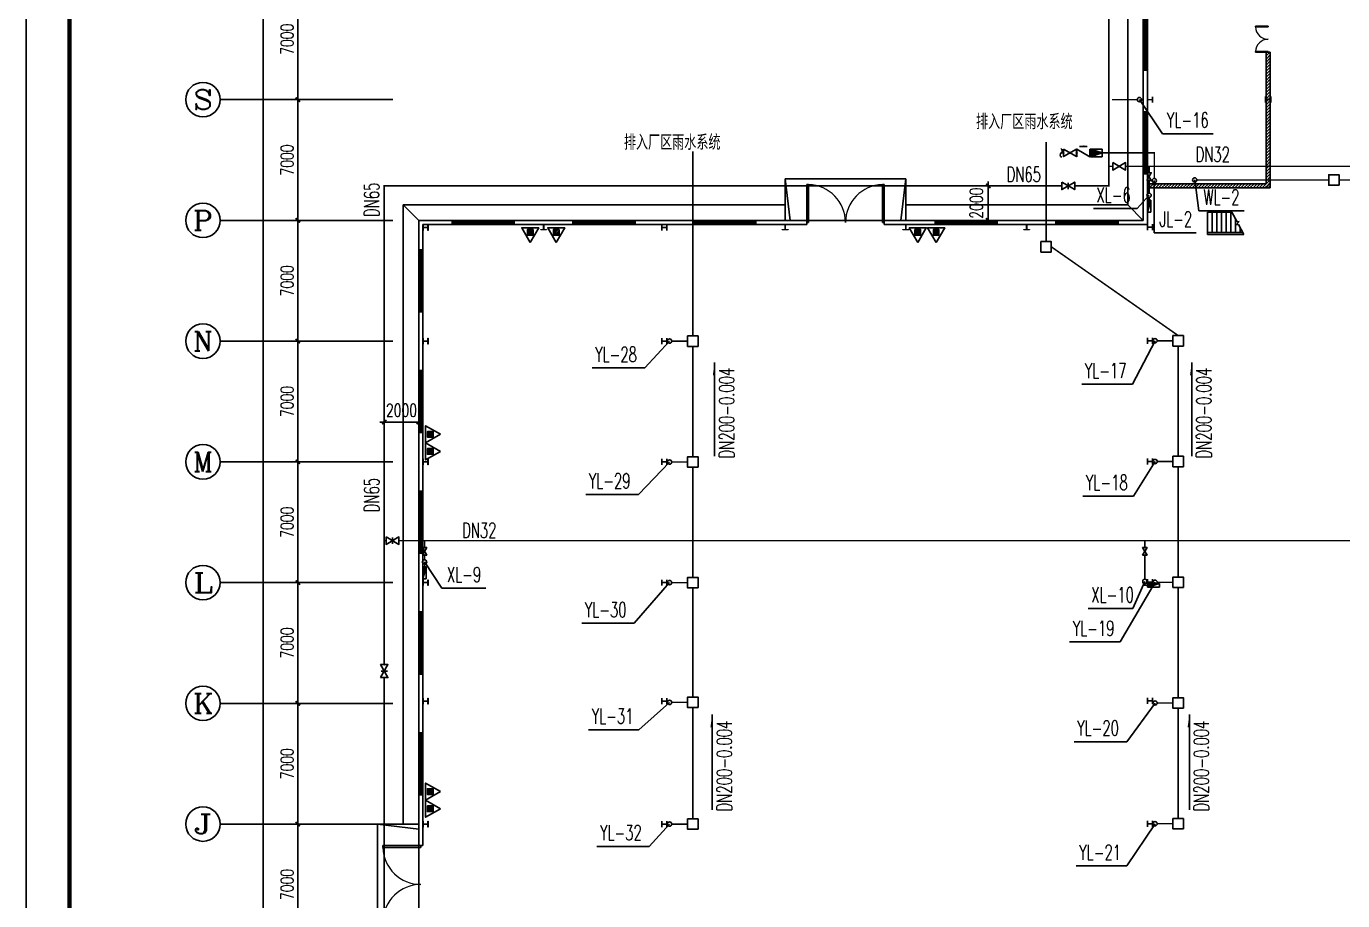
# Model space of a CAD drawing. Extents: x -4407041 to 173436, y -470270 to -29437.
# Drawn here: x -301516 to -225208, y -211884 to -161194 of the extents above; entities that cross this region are included whole.
import ezdxf
from ezdxf.enums import TextEntityAlignment as Align

# ---------------------------------------------------------------- set-up
doc = ezdxf.new("R2010")
doc.units = 0
doc.header["$LTSCALE"] = 1000
doc.header["$MEASUREMENT"] = 0
for name, pattern in [('CENTER2', [1.125, 0.75, -0.125, 0.125, -0.125]), ('DASH', [0.35, 0.25, -0.1]), ('PHANTOM2', [1.25, 0.625, -0.125, 0.125, -0.125, 0.125, -0.125])]:
    doc.linetypes.add(name, pattern=pattern)
for name, color, linetype in [('AXIS', 3, 'Continuous'), ('AXIS_TEXT', 7, 'Continuous'), ('DIM_污水', 3, 'Continuous'), ('DIM_消防', 3, 'Continuous'), ('DIM_给水', 3, 'Continuous'), ('DIM_雨水', 3, 'Continuous'), ('EQUIP_消火栓', 7, 'Continuous'), ('EQUIP_消防', 7, 'Continuous'), ('EQUIP_给水', 7, 'Continuous'), ('PIPE-污水', 2, 'DASH'), ('PIPE-消防', 1, 'PHANTOM2'), ('PIPE-给水', 3, 'Continuous'), ('PIPE-雨水', 4, 'CENTER2'), ('PUB_HATCH', 8, 'Continuous'), ('PUB_TITLE', 4, 'Continuous'), ('STAIR', 2, 'Continuous'), ('TEXT_污水', 7, 'Continuous'), ('TWT_DIM', 3, 'Continuous'), ('TWT_SYMB', 3, 'Continuous'), ('TWT_TEXT', 7, 'Continuous'), ('VALVE_消防', 7, 'Continuous'), ('VALVE_给水', 7, 'Continuous'), ('VPIPE-污水', 2, 'Continuous'), ('VPIPE-消防', 1, 'Continuous'), ('VPIPE-给水', 3, 'Continuous'), ('VPIPE-雨水', 4, 'Continuous'), ('WALL', 9, 'Continuous'), ('WINDOW', 4, 'Continuous')]:
    doc.layers.add(name, color=color, linetype=linetype)
doc.layers.add('STXT_XG_THIN', color=2, linetype='Continuous', lineweight=0)
doc.styles.add('_TCH_AXIS', font='COMPLEX', dxfattribs={"bigfont": 'GBCBIG'})
doc.styles.add('_TCH_DIM_T3', font='SIMPLEX', dxfattribs={"width": 0.705882, "bigfont": 'GBCBIG'})
doc.styles.add('_TWT_PIPEDN', font='SIMPLEX', dxfattribs={"width": 0.8, "height": 3.5, "bigfont": 'HZTXT'})
doc.styles.add('_TWT_SERIAL', font='COMPLEX', dxfattribs={"width": 0.8, "height": 3.5, "bigfont": 'HZTXT'})
doc.styles.add('COMPLEX', font='COMPLEX')
doc.styles.add('hztxt', font='SIMPLEX', dxfattribs={"width": 0.8, "height": 3.5, "bigfont": 'HZTXT'})
doc.dimstyles.new('_TCH_ARCH&&250', dxfattribs={"dimtxt": 743.75, "dimasz": 250, "dimexe": 625, "dimexo": 750, "dimgap": 250, "dimtad": 1, "dimdec": 0, "dimzin": 0, "dimdsep": 46, "dimtxsty": '_TCH_DIM_T3', "dimblk": 'ARCHTICK', "dimcen": 0.09, "dimclrt": 7, "dimazin": 2, "dimtfac": 1, "dimtdec": 0, "dimtix": 1, "dimtmove": 2, "dimatfit": 3, "dimfxl": 0, "dimtolj": 1, "dimtzin": 0, "dimarcsym": 0})
doc.dimstyles.new('_TWT_ARCH&&250', dxfattribs={"dimtxt": 743.75, "dimasz": 250, "dimexe": 625, "dimexo": 750, "dimgap": 315.625, "dimtad": 1, "dimdec": 0, "dimzin": 0, "dimdsep": 46, "dimtxsty": '_TCH_DIM_T3', "dimblk": 'ARCHTICK', "dimcen": 0.09, "dimclrt": 7, "dimazin": 2, "dimtfac": 1, "dimtdec": 0, "dimtix": 1, "dimtmove": 2, "dimatfit": 3, "dimfxl": 0, "dimtolj": 1, "dimtzin": 0, "dimarcsym": 0})
pattern_1 = [(45, (0, 89.76), (-88.388383, 88.388383), [])]

# ---------------------------------------------------------------- blocks, each defined once
blk = doc.blocks.new('_ArchTick')
at = {"color": 0, "linetype": 'ByBlock', "const_width": 0.4}
blk.add_lwpolyline([(-0.5, -0.5), (0.5, 0.5)], dxfattribs=at)
blk = doc.blocks.new('*D182')
at = {"layer": 'Defpoints', "color": 0}
for p in [(-247028, -170444), (-245754, -170444), (-247028, -172444)]:
    blk.add_point(p, dxfattribs=at)
at = {"layer": 'TWT_DIM', "color": 0, "lineweight": -2}
for p, q in [((-246278, -170444), (-245129, -170444)), ((-245754, -170444), (-245754, -170194)), ((-245754, -172444), (-245754, -170444)), ((-246278, -172444), (-245129, -172444)), ((-245754, -172444), (-245754, -172694))]:
    blk.add_line(p, q, dxfattribs=at)
at = {"layer": 'TWT_DIM', "color": 0, "lineweight": -2, "xscale": 250, "yscale": 250, "zscale": 250}
for p, rotation in [((-245754, -170444), 270), ((-245754, -172444), 90)]:
    blk.add_blockref('_ArchTick', p, dxfattribs=dict(at, rotation=rotation))
at = {"layer": 'TWT_DIM', "color": 7, "insert": (-246442, -171444), "char_height": 743.8, "attachment_point": 5, "rotation": 90, "style": '_TCH_DIM_T3'}
blk.add_mtext('\\A1;2000', dxfattribs=at)
blk = doc.blocks.new('*D184')
at = {"layer": 'Defpoints', "color": 0}
for p in [(-280768, -182944), (-278768, -182944), (-278768, -184138)]:
    blk.add_point(p, dxfattribs=at)
at = {"layer": 'TWT_DIM', "color": 0, "lineweight": -2}
for p, q in [((-280768, -183694), (-280768, -184763)), ((-278768, -183694), (-278768, -184763)), ((-280768, -184138), (-281018, -184138)), ((-280768, -184138), (-278768, -184138)), ((-278768, -184138), (-278518, -184138))]:
    blk.add_line(p, q, dxfattribs=at)
at = {"layer": 'TWT_DIM', "color": 0, "lineweight": -2, "xscale": 250, "yscale": 250, "zscale": 250}
blk.add_blockref('_ArchTick', (-280768, -184138), dxfattribs=at)
at = {"layer": 'TWT_DIM', "color": 0, "lineweight": -2, "xscale": 250, "yscale": 250, "zscale": 250, "rotation": 180}
blk.add_blockref('_ArchTick', (-278768, -184138), dxfattribs=at)
at = {"layer": 'TWT_DIM', "color": 7, "insert": (-279768, -183450), "char_height": 743.8, "attachment_point": 5, "style": '_TCH_DIM_T3'}
blk.add_mtext('\\A1;2000', dxfattribs=at)
blk = doc.blocks.new('*D258')
at = {"layer": 'AXIS', "color": 0, "lineweight": -2}
for p, q in [((-280278, -207444), (-286403, -207444)), ((-285778, -214444), (-285778, -207444)), ((-280278, -214444), (-286403, -214444))]:
    blk.add_line(p, q, dxfattribs=at)
at = {"layer": 'Defpoints', "color": 0}
for p in [(-285778, -207444), (-279528, -207444), (-279528, -214444)]:
    blk.add_point(p, dxfattribs=at)
at = {"layer": 'AXIS', "color": 0, "lineweight": -2, "xscale": 250, "yscale": 250, "zscale": 250}
for p, rotation in [((-285778, -207444), 90), ((-285778, -214444), 270)]:
    blk.add_blockref('_ArchTick', p, dxfattribs=dict(at, rotation=rotation))
at = {"layer": 'AXIS', "color": 7, "insert": (-286400, -210944), "char_height": 743.8, "attachment_point": 5, "rotation": 90, "style": '_TCH_DIM_T3'}
blk.add_mtext('\\A1;7000', dxfattribs=at)
blk = doc.blocks.new('*D259')
at = {"layer": 'AXIS', "color": 0, "lineweight": -2}
for p, q in [((-280278, -200444), (-286403, -200444)), ((-285778, -207444), (-285778, -200444)), ((-280278, -207444), (-286403, -207444))]:
    blk.add_line(p, q, dxfattribs=at)
at = {"layer": 'Defpoints', "color": 0}
for p in [(-285778, -200444), (-279528, -200444), (-279528, -207444)]:
    blk.add_point(p, dxfattribs=at)
at = {"layer": 'AXIS', "color": 0, "lineweight": -2, "xscale": 250, "yscale": 250, "zscale": 250}
for p, rotation in [((-285778, -200444), 90), ((-285778, -207444), 270)]:
    blk.add_blockref('_ArchTick', p, dxfattribs=dict(at, rotation=rotation))
at = {"layer": 'AXIS', "color": 7, "insert": (-286400, -203944), "char_height": 743.8, "attachment_point": 5, "rotation": 90, "style": '_TCH_DIM_T3'}
blk.add_mtext('\\A1;7000', dxfattribs=at)
blk = doc.blocks.new('*D260')
at = {"layer": 'AXIS', "color": 0, "lineweight": -2}
for p, q in [((-280278, -193444), (-286403, -193444)), ((-285778, -200444), (-285778, -193444)), ((-280278, -200444), (-286403, -200444))]:
    blk.add_line(p, q, dxfattribs=at)
at = {"layer": 'Defpoints', "color": 0}
for p in [(-285778, -193444), (-279528, -193444), (-279528, -200444)]:
    blk.add_point(p, dxfattribs=at)
at = {"layer": 'AXIS', "color": 0, "lineweight": -2, "xscale": 250, "yscale": 250, "zscale": 250}
for p, rotation in [((-285778, -193444), 90), ((-285778, -200444), 270)]:
    blk.add_blockref('_ArchTick', p, dxfattribs=dict(at, rotation=rotation))
at = {"layer": 'AXIS', "color": 7, "insert": (-286400, -196944), "char_height": 743.8, "attachment_point": 5, "rotation": 90, "style": '_TCH_DIM_T3'}
blk.add_mtext('\\A1;7000', dxfattribs=at)
blk = doc.blocks.new('*D261')
at = {"layer": 'AXIS', "color": 0, "lineweight": -2}
for p, q in [((-280278, -186444), (-286403, -186444)), ((-285778, -193444), (-285778, -186444)), ((-280278, -193444), (-286403, -193444))]:
    blk.add_line(p, q, dxfattribs=at)
at = {"layer": 'Defpoints', "color": 0}
for p in [(-285778, -186444), (-279528, -186444), (-279528, -193444)]:
    blk.add_point(p, dxfattribs=at)
at = {"layer": 'AXIS', "color": 0, "lineweight": -2, "xscale": 250, "yscale": 250, "zscale": 250}
for p, rotation in [((-285778, -186444), 90), ((-285778, -193444), 270)]:
    blk.add_blockref('_ArchTick', p, dxfattribs=dict(at, rotation=rotation))
at = {"layer": 'AXIS', "color": 7, "insert": (-286400, -189944), "char_height": 743.8, "attachment_point": 5, "rotation": 90, "style": '_TCH_DIM_T3'}
blk.add_mtext('\\A1;7000', dxfattribs=at)
blk = doc.blocks.new('*D262')
at = {"layer": 'AXIS', "color": 0, "lineweight": -2}
for p, q in [((-280278, -179444), (-286403, -179444)), ((-285778, -186444), (-285778, -179444)), ((-280278, -186444), (-286403, -186444))]:
    blk.add_line(p, q, dxfattribs=at)
at = {"layer": 'Defpoints', "color": 0}
for p in [(-285778, -179444), (-279528, -179444), (-279528, -186444)]:
    blk.add_point(p, dxfattribs=at)
at = {"layer": 'AXIS', "color": 0, "lineweight": -2, "xscale": 250, "yscale": 250, "zscale": 250}
for p, rotation in [((-285778, -179444), 90), ((-285778, -186444), 270)]:
    blk.add_blockref('_ArchTick', p, dxfattribs=dict(at, rotation=rotation))
at = {"layer": 'AXIS', "color": 7, "insert": (-286400, -182944), "char_height": 743.8, "attachment_point": 5, "rotation": 90, "style": '_TCH_DIM_T3'}
blk.add_mtext('\\A1;7000', dxfattribs=at)
blk = doc.blocks.new('*D263')
at = {"layer": 'AXIS', "color": 0, "lineweight": -2}
for p, q in [((-280278, -172444), (-286403, -172444)), ((-285778, -179444), (-285778, -172444)), ((-280278, -179444), (-286403, -179444))]:
    blk.add_line(p, q, dxfattribs=at)
at = {"layer": 'Defpoints', "color": 0}
for p in [(-285778, -172444), (-279528, -172444), (-279528, -179444)]:
    blk.add_point(p, dxfattribs=at)
at = {"layer": 'AXIS', "color": 0, "lineweight": -2, "xscale": 250, "yscale": 250, "zscale": 250}
for p, rotation in [((-285778, -172444), 90), ((-285778, -179444), 270)]:
    blk.add_blockref('_ArchTick', p, dxfattribs=dict(at, rotation=rotation))
at = {"layer": 'AXIS', "color": 7, "insert": (-286400, -175944), "char_height": 743.8, "attachment_point": 5, "rotation": 90, "style": '_TCH_DIM_T3'}
blk.add_mtext('\\A1;7000', dxfattribs=at)
blk = doc.blocks.new('*D264')
at = {"layer": 'AXIS', "color": 0, "lineweight": -2}
for p, q in [((-280278, -165444), (-286403, -165444)), ((-285778, -172444), (-285778, -165444)), ((-280278, -172444), (-286403, -172444))]:
    blk.add_line(p, q, dxfattribs=at)
at = {"layer": 'Defpoints', "color": 0}
for p in [(-285778, -165444), (-279528, -165444), (-279528, -172444)]:
    blk.add_point(p, dxfattribs=at)
at = {"layer": 'AXIS', "color": 0, "lineweight": -2, "xscale": 250, "yscale": 250, "zscale": 250}
for p, rotation in [((-285778, -165444), 90), ((-285778, -172444), 270)]:
    blk.add_blockref('_ArchTick', p, dxfattribs=dict(at, rotation=rotation))
at = {"layer": 'AXIS', "color": 7, "insert": (-286400, -168944), "char_height": 743.8, "attachment_point": 5, "rotation": 90, "style": '_TCH_DIM_T3'}
blk.add_mtext('\\A1;7000', dxfattribs=at)
blk = doc.blocks.new('*D265')
at = {"layer": 'AXIS', "color": 0, "lineweight": -2}
for p, q in [((-280278, -158444), (-286403, -158444)), ((-285778, -165444), (-285778, -158444)), ((-280278, -165444), (-286403, -165444))]:
    blk.add_line(p, q, dxfattribs=at)
at = {"layer": 'Defpoints', "color": 0}
for p in [(-285778, -158444), (-279528, -158444), (-279528, -165444)]:
    blk.add_point(p, dxfattribs=at)
at = {"layer": 'AXIS', "color": 0, "lineweight": -2, "xscale": 250, "yscale": 250, "zscale": 250}
for p, rotation in [((-285778, -158444), 90), ((-285778, -165444), 270)]:
    blk.add_blockref('_ArchTick', p, dxfattribs=dict(at, rotation=rotation))
at = {"layer": 'AXIS', "color": 7, "insert": (-286400, -161944), "char_height": 743.8, "attachment_point": 5, "rotation": 90, "style": '_TCH_DIM_T3'}
blk.add_mtext('\\A1;7000', dxfattribs=at)
blk = doc.blocks.new('*D281')
at = {"layer": 'AXIS', "color": 0, "lineweight": -2}
for p, q in [((-280278, -67204), (-288403, -67204)), ((-287778, -249684), (-287778, -67204)), ((-280278, -249684), (-288403, -249684))]:
    blk.add_line(p, q, dxfattribs=at)
at = {"layer": 'Defpoints', "color": 0}
for p in [(-287778, -67204), (-279528, -67204), (-279528, -249684)]:
    blk.add_point(p, dxfattribs=at)
at = {"layer": 'AXIS', "color": 0, "lineweight": -2, "xscale": 250, "yscale": 250, "zscale": 250}
for p, rotation in [((-287778, -67204), 90), ((-287778, -249684), 270)]:
    blk.add_blockref('_ArchTick', p, dxfattribs=dict(at, rotation=rotation))
at = {"layer": 'AXIS', "color": 7, "insert": (-288400, -158444), "char_height": 743.8, "attachment_point": 5, "rotation": 90, "style": '_TCH_DIM_T3'}
blk.add_mtext('\\A1;182480', dxfattribs=at)
blk = doc.blocks.new('$TCHSYS$WIN2D')
for p, q in [((-0.5, 0.5), (0.5, 0.5)), ((-0.5, 0.5), (-0.5, -0.5)), ((0.5, 0.5), (0.5, -0.5)), ((0.5, 0.167), (-0.5, 0.167)), ((0.5, -0.167), (-0.5, -0.167)), ((-0.5, -0.5), (0.5, -0.5))]:
    blk.add_line(p, q)
blk = doc.blocks.new('$DorLib2D$00000002')
for p, q in [((-0.5, 0), (-0.5, 0.4875)), ((-0.475, 0.4875), (-0.5, 0.4875)), ((-0.475, 0), (-0.475, 0.4875)), ((0.475, 0), (0.475, 0.4875)), ((0.475, 0.4875), (0.5, 0.4875)), ((0.5, 0), (0.5, 0.4875)), ((-0.5, 0), (-0.475, 0)), ((0.5, 0), (0.475, 0))]:
    blk.add_line(p, q)
at = {"lineweight": 13}
for centre, start, end in [((-0.4875, 0), 0, 88.53072), ((0.4875, 0), 91.46928, 180)]:
    blk.add_arc(centre, 0.4875, start, end, dxfattribs=at)
blk = doc.blocks.new('_AXISO')
blk.add_circle((0, 0), 0.5)
at = {"layer": 'AXIS_TEXT', "style": 'COMPLEX', "width": 1.041667}
blk.add_attdef('A', text='', height=0.56, dxfattribs=at).set_placement((-0.25, -0.28), (0.25, -0.28), align=Align.FIT)
blk = doc.blocks.new('$TwtSys$00000434')
for p, q in [((-0.5, 0.5), (-0.5, -0.5)), ((-0.5, -0.5), (0.5, 0.5)), ((0.5, 0.5), (-0.5, 0.5)), ((0.5, -0.5), (0.5, 0.5)), ((-0.5, -0.5), (0.5, -0.5))]:
    blk.add_line(p, q)
blk.add_solid([(0.5, -0.5), (0.5, 0.5), (-0.5, -0.5)])
blk = doc.blocks.new('$VALVE$00000295')
blk.add_lwpolyline([(-125, 72), (-125, -72), (125, 72), (125, -72), (-125, 72)])
for p in [(-125, 0), (125, 0)]:
    blk.add_point(p)
blk = doc.blocks.new('$VALVE$00000296')
for points in [[(-125, 72), (-125, -72), (125, 72), (125, -72), (-125, 72)], [(0, 60), (0, -64)]]:
    blk.add_lwpolyline(points)
for p in [(-125, 0), (125, 0)]:
    blk.add_point(p)
blk = doc.blocks.new('$ATTACHMENT$00000214')
h = blk.add_hatch()
h.set_pattern_fill('ANSI31', color=256, scale=200, style=0)
h.set_pattern_definition([(45, (-38543.802, -6842.639), (-17.67767, 17.67767), [])])
h.paths.add_polyline_path([(-65, 2), (65, 2), (65, -128), (-65, -128)])
for points in [[(0, 172), (-198, -172), (198, -172)], [(-65, 2), (65, 2), (65, -128), (-65, -128)]]:
    blk.add_lwpolyline(points, close=True)
blk = doc.blocks.new('$VALVE$00000315')
blk.add_line((-75, 125), (75, 125))
blk.add_lwpolyline([(-125, -75), (-125, 75), (125, -75), (125, 75)])
for p in [(-125, 0), (125, 0)]:
    blk.add_point(p)
blk.add_solid([(0, 125), (0, 150), (75, 125)])
blk = doc.blocks.new('$VALVE$00000752')
for p, q in [((-112.5, 75), (112.5, 75)), ((112.5, 75), (112.5, -75)), ((112.5, -75), (-112.5, -75))]:
    blk.add_line(p, q)
blk.add_lwpolyline([(-112.5, -75), (112.5, 0), (-112.5, 75)], close=True)
for p in [(-112.5, 0), (112.5, 0)]:
    blk.add_point(p)
blk.add_solid([(-112.5, 75), (112.5, 0), (-112.5, -75)])
blk = doc.blocks.new('$TwtSys$00000132')
at = {"elevation": 0}
blk.add_lwpolyline([(7, -101, -0.575183), (0, 0, 0.604745), (-11, 101, 16.924828)], format="xyb", dxfattribs=at)

msp = doc.modelspace()

# ---------------------------------------------------------------- hatches: boundary and pattern name
at = {"layer": 'PIPE-消防'}
for points in [[(-280768.2, -170444.2), (-280768.2, -170400.4), (-280811.9, -170400.4)], [(-280768.2, -170444.2), (-280811.9, -170444.2), (-280811.9, -170400.4)], [(-238768.2, -170444.2), (-238724.4, -170444.2), (-238724.4, -170487.9)], [(-238768.2, -170444.2), (-238768.2, -170487.9), (-238724.4, -170487.9)], [(-236676.5, -193604.2), (-236720.2, -193604.2), (-236720.2, -193647.9)], [(-236676.5, -193604.2), (-236676.5, -193647.9), (-236720.2, -193647.9)]]:
    msp.add_hatch(color=256, dxfattribs=at).paths.add_polyline_path(points)
at = {"layer": 'PIPE-给水'}
for points in [[(-236128, -168533.5), (-236084.2, -168533.5), (-236084.2, -168489.8)], [(-236128, -168533.5), (-236128, -168489.8), (-236084.2, -168489.8)]]:
    msp.add_hatch(color=256, dxfattribs=at).paths.add_polyline_path(points)
at = {"layer": 'PUB_HATCH'}
h = msp.add_hatch(dxfattribs=at)
h.set_pattern_fill('普通砖', color=256, scale=50, style=0)
h.set_pattern_definition(pattern_1)
h.paths.add_polyline_path([(-229408.2, -170564.2), (-229408.2, -162694.2), (-229648.2, -162694.2), (-229648.2, -170324.2)])
h = msp.add_hatch(dxfattribs=at)
h.set_pattern_fill('普通砖', color=256, scale=50, style=0)
h.set_pattern_definition(pattern_1)
h.paths.add_polyline_path([(-236399.7, -170564.2), (-229408.2, -170564.2), (-229648.2, -170324.2), (-236399.7, -170324.2)])
at = {"layer": 'TWT_SYMB'}
for points in [[(-261620.5, -180678.5), (-261620.5, -181428.5), (-261720.5, -181428.5)], [(-233956, -180678.5), (-233956, -181428.5), (-234056, -181428.5)], [(-261759.5, -201081.5), (-261759.5, -201831.5), (-261859.5, -201831.5)], [(-234095, -201081.5), (-234095, -201831.5), (-234195, -201831.5)]]:
    msp.add_hatch(color=256, dxfattribs=at).paths.add_polyline_path(points)

# ---------------------------------------------------------------- linework, layer by layer
at = {"color": 2}
for p, q in [((-278768.2, -172444.2), (-279668.2, -171544.2)), ((-237668.2, -171544.2), (-236768.2, -172444.2))]:
    msp.add_line(p, q, dxfattribs=at)
for points in [[(-250528.2, -171544.2), (-237668.2, -171544.2), (-237668.2, -137444.2)], [(-279668.2, -207444.2), (-279668.2, -171544.2), (-257528.2, -171544.2)]]:
    msp.add_lwpolyline(points, dxfattribs=at)
for points in [[(-225411.5, -170403.5), (-225411.5, -169796.5), (-226018.5, -169796.5), (-226018.5, -170403.5)], [(-242097, -174281.5), (-242097, -173674.5), (-242704, -173674.5), (-242704, -174281.5)], [(-262579.5, -179747.7), (-262579.5, -179140.7), (-263186.5, -179140.7), (-263186.5, -179747.7)], [(-234442, -179727.7), (-234442, -179120.7), (-235049, -179120.7), (-235049, -179727.7)], [(-262579.5, -186757.2), (-262579.5, -186150.2), (-263186.5, -186150.2), (-263186.5, -186757.2)], [(-234442, -186727.7), (-234442, -186120.7), (-235049, -186120.7), (-235049, -186727.7)], [(-262579.5, -193747.7), (-262579.5, -193140.7), (-263186.5, -193140.7), (-263186.5, -193747.7)], [(-234442, -193727.7), (-234442, -193120.7), (-235049, -193120.7), (-235049, -193727.7)], [(-262579.5, -200691.7), (-262579.5, -200084.7), (-263186.5, -200084.7), (-263186.5, -200691.7)], [(-234442, -200727.7), (-234442, -200120.7), (-235049, -200120.7), (-235049, -200727.7)], [(-262579.5, -207747.7), (-262579.5, -207140.7), (-263186.5, -207140.7), (-263186.5, -207747.7)], [(-234442, -207727.7), (-234442, -207120.7), (-235049, -207120.7), (-235049, -207727.7)]]:
    msp.add_lwpolyline(points, close=True)
at = {"layer": 'AXIS'}
for p, q in [((-280277.3, -165444.2), (-290277.3, -165444.3)), ((-280277.3, -172444.2), (-290277.3, -172444.3)), ((-280277.2, -179444.2), (-290277.2, -179444.3)), ((-280277.2, -186444.2), (-290277.2, -186444.3)), ((-280277.1, -193444.2), (-290277.1, -193444.3)), ((-280277, -200444.2), (-290277, -200444.3)), ((-280277, -207444.2), (-290277, -207444.3))]:
    msp.add_line(p, q, dxfattribs=at)
at = {"layer": 'DIM_污水'}
for p, q in [((-233779.5, -170100), (-233553, -171885.9)), ((-233553, -171885.9), (-230914.9, -171885.9))]:
    msp.add_line(p, q, dxfattribs=at)
at = {"layer": 'DIM_消防'}
for p, q in [((-236428.2, -170985.5), (-237118.5, -171761)), ((-237118.5, -171761), (-239659.8, -171761)), ((-278428.2, -192243.5), (-277422, -193766.5)), ((-277422, -193766.5), (-274880.7, -193766.5)), ((-236676.5, -193379.2), (-237368, -194940.5)), ((-237368, -194940.5), (-239957.6, -194940.5))]:
    msp.add_line(p, q, dxfattribs=at)
at = {"layer": 'DIM_给水'}
for p, q in [((-236128, -170136.5), (-236128, -173162)), ((-236128, -173162), (-233706, -173162))]:
    msp.add_line(p, q, dxfattribs=at)
at = {"layer": 'DIM_雨水'}
for p, q in [((-236990.5, -165444.2), (-235651.2, -167418.7)), ((-235651.2, -167418.7), (-232716, -167418.7)), ((-264223.5, -179444.2), (-265657.2, -181000.2)), ((-236086, -179424.2), (-237399, -181941)), ((-265657.2, -181000.2), (-268718.6, -181000.2)), ((-237399, -181941), (-240334.2, -181941)), ((-264223.5, -186453.7), (-266026.7, -188334.2)), ((-236086, -186424.2), (-237334.5, -188426)), ((-266026.7, -188334.2), (-269088.1, -188334.2)), ((-237334.5, -188426), (-240269.7, -188426)), ((-264223.5, -193444.2), (-266283.2, -195804.7)), ((-236086, -193424.2), (-238101.5, -196880.5)), ((-266283.2, -195804.7), (-269319.3, -195804.7)), ((-238101.5, -196880.5), (-241036.7, -196880.5)), ((-264223.5, -200388.2), (-266010.7, -201975.2)), ((-236086, -200424.2), (-237714.5, -202667.7)), ((-266010.7, -201975.2), (-268920.9, -201975.2)), ((-237714.5, -202667.7), (-240775.9, -202667.7)), ((-264223.5, -207444.2), (-265402.7, -208735.2)), ((-236086, -207424.2), (-237720.5, -209871)), ((-265402.7, -208735.2), (-268438.8, -208735.2)), ((-237720.5, -209871), (-240655.7, -209871))]:
    msp.add_line(p, q, dxfattribs=at)
at = {"layer": 'PIPE-污水', "ltscale": 2.5, "const_width": 87.5}
for points in [[(-233654.5, -170100), (-226018.5, -170100)], [(-225411.5, -170100), (-202830, -170100)]]:
    msp.add_lwpolyline(points, dxfattribs=at)
at = {"layer": 'PIPE-消防', "ltscale": 2.5, "const_width": 87.5}
for points in [[(-238768.2, -169312.5), (-238768.2, -146832)], [(-238768.2, -170444.2), (-238768.2, -169312.5)], [(-238768.2, -169312.5), (-238541.6, -169312.5)], [(-237790.4, -169312.5), (-236428.2, -169312.5)], [(-236428.2, -169685.4), (-236428.2, -169312.5)], [(-236428.2, -169312.5), (-208826.5, -169312.5)], [(-236428.2, -170860.5), (-236428.2, -170123.6)], [(-280768.2, -170444.2), (-241494, -170444.2)], [(-280768.2, -191013.5), (-280768.2, -170444.2)], [(-240744, -170444.2), (-238768.2, -170444.2)], [(-236428.2, -171110.5), (-236428.2, -171275.5)], [(-280768.2, -191013.5), (-280666, -191013.5)], [(-280768.2, -198197.5), (-280768.2, -191013.5)], [(-279916, -191013.5), (-278428.2, -191013.5)], [(-278428.2, -191409.4), (-278428.2, -191013.5)], [(-278428.2, -191013.5), (-236676.5, -191013.5)], [(-236676.5, -191409.4), (-236676.5, -191013.5)], [(-236676.5, -191013.5), (-180628.2, -191013.5)], [(-278428.2, -192118.5), (-278428.2, -191847.6)], [(-236676.5, -193254.2), (-236676.5, -191847.6)], [(-278428.2, -192368.5), (-278428.2, -192533.5)], [(-236676.5, -193504.2), (-236676.5, -193604.2)], [(-236676.5, -193604.2), (-236528.2, -193604.2)], [(-280768.2, -233435), (-280768.2, -198947.5)]]:
    msp.add_lwpolyline(points, dxfattribs=at)
at = {"layer": 'PIPE-给水', "ltscale": 2.5, "const_width": 87.5}
for points in [[(-241389.1, -168533.5), (-241523.5, -168533.5)], [(-240612, -168533.5), (-240637.9, -168533.5)], [(-239830, -168533.5), (-239862, -168533.5)], [(-236128, -168533.5), (-239155, -168533.5)], [(-236128, -170011.5), (-236128, -168533.5)]]:
    msp.add_lwpolyline(points, dxfattribs=at)
at = {"layer": 'PIPE-雨水', "linetype": 'CENTER2', "const_width": 87.5}
msp.add_lwpolyline([(-237115.5, -165444.2), (-238577, -165444.2)], dxfattribs=at)
at = {"layer": 'PIPE-雨水', "ltscale": 2.5, "const_width": 87.5}
for points in [[(-242400.5, -173674.5), (-242400.5, -167902.5)], [(-262883, -179140.7), (-262883, -168449.5)], [(-234745.5, -179120.7), (-242097, -173978)], [(-264098.5, -179444.2), (-263186.5, -179444.2)], [(-262883, -186150.2), (-262883, -179747.7)], [(-235961, -179424.2), (-235049, -179424.2)], [(-234745.5, -186120.7), (-234745.5, -179727.7)], [(-264098.5, -186453.7), (-263186.5, -186453.7)], [(-262883, -193140.7), (-262883, -186757.2)], [(-235961, -186424.2), (-235049, -186424.2)], [(-234745.5, -193120.7), (-234745.5, -186727.7)], [(-264098.5, -193444.2), (-263186.5, -193444.2)], [(-262883, -200084.7), (-262883, -193747.7)], [(-235961, -193424.2), (-235049, -193424.2)], [(-234745.5, -200120.7), (-234745.5, -193727.7)], [(-264098.5, -200388.2), (-263186.5, -200388.2)], [(-262883, -207140.7), (-262883, -200691.7)], [(-235961, -200424.2), (-235049, -200424.2)], [(-234745.5, -207120.7), (-234745.5, -200727.7)], [(-264098.5, -207444.2), (-263186.5, -207444.2)], [(-235961, -207424.2), (-235049, -207424.2)]]:
    msp.add_lwpolyline(points, dxfattribs=at)
at = {"layer": 'PUB_TITLE'}
msp.add_lwpolyline([(-301516.5, -29436.9), (-301516.5, -292186.9), (-153016.5, -292186.9), (-153016.5, -29436.9)], close=True, dxfattribs=at)
at = {"layer": 'PUB_TITLE', "const_width": 250}
msp.add_lwpolyline([(-299016.5, -35686.9), (-299016.5, -289686.9), (-155516.5, -289686.9), (-155516.5, -35686.9)], close=True, dxfattribs=at)
at = {"layer": 'STAIR'}
for p, q in [((-250528.2, -170044.2), (-257528.2, -170044.2)), ((-257528.2, -170044.2), (-257528.2, -172444.2)), ((-257228.2, -172444.2), (-257528.2, -170044.2)), ((-250828.2, -172444.2), (-250528.2, -170044.2)), ((-250528.2, -170044.2), (-250528.2, -172444.2)), ((-250528.2, -172444.2), (-257528.2, -172444.2)), ((-233038.2, -171964.2), (-231634.2, -171964.2)), ((-233038.2, -171964.2), (-233038.2, -173144.2)), ((-232768.2, -171964.2), (-232768.2, -173144.2)), ((-232498.2, -171964.2), (-232498.2, -173144.2)), ((-232228.2, -171964.2), (-232228.2, -173144.2)), ((-231958.2, -171964.2), (-231958.2, -173144.2)), ((-231688.2, -171964.2), (-231688.2, -173144.2)), ((-231325.8, -172535.1), (-231634.2, -171964.2)), ((-231418.2, -172364.2), (-231418.2, -173144.2)), ((-233038.2, -173144.2), (-230997, -173144.2)), ((-233038.2, -173264.2), (-233038.2, -173144.2)), ((-231381.3, -172706.9), (-231202.6, -172505.9)), ((-231250, -172675.7), (-231381.3, -172706.9)), ((-231202.6, -172505.9), (-231325.8, -172535.1)), ((-230932.2, -173264.2), (-231250, -172675.7)), ((-231148.2, -172864.2), (-231148.2, -173144.2)), ((-233038.2, -173264.2), (-230932.2, -173264.2)), ((-281168.2, -207444.2), (-281168.2, -214444.2)), ((-281168.2, -207444.2), (-278768.2, -207444.2)), ((-278768.2, -207744.2), (-281168.2, -207444.2)), ((-278768.2, -207444.2), (-278768.2, -214444.2))]:
    msp.add_line(p, q, dxfattribs=at)
at = {"layer": 'STXT_XG_THIN', "color": 2}
for points in [[(-236528.2, -165614.2), (-236528.2, -165274.2), (-236518, -165274.2), (-236518, -165441.3), (-236238.4, -165441.3), (-236238.4, -165274.2), (-236228.2, -165274.2), (-236228.2, -165614.2), (-236238.4, -165614.2), (-236238.4, -165447.1), (-236518, -165447.1), (-236518, -165614.2), (-236528.2, -165614.2)], [(-229678.2, -165611.3), (-229678.2, -165271.3), (-229668, -165271.3), (-229668, -165438.4), (-229388.4, -165438.4), (-229388.4, -165271.3), (-229378.2, -165271.3), (-229378.2, -165611.3), (-229388.4, -165611.3), (-229388.4, -165444.2), (-229668, -165444.2), (-229668, -165611.3), (-229678.2, -165611.3)], [(-278528.2, -173024.2), (-278528.2, -172684.2), (-278518, -172684.2), (-278518, -172851.3), (-278238.4, -172851.3), (-278238.4, -172684.2), (-278228.2, -172684.2), (-278228.2, -173024.2), (-278238.4, -173024.2), (-278238.4, -172857.1), (-278518, -172857.1), (-278518, -173024.2), (-278528.2, -173024.2)], [(-271698.2, -172684.2), (-271358.2, -172684.2), (-271358.2, -172694.4), (-271525.3, -172694.4), (-271525.3, -172974), (-271358.2, -172974), (-271358.2, -172984.2), (-271698.2, -172984.2), (-271698.2, -172974), (-271531.1, -172974), (-271531.1, -172694.4), (-271698.2, -172694.4), (-271698.2, -172684.2)], [(-264678.2, -173024.2), (-264678.2, -172684.2), (-264668, -172684.2), (-264668, -172851.3), (-264388.4, -172851.3), (-264388.4, -172684.2), (-264378.2, -172684.2), (-264378.2, -173024.2), (-264388.4, -173024.2), (-264388.4, -172857.1), (-264668, -172857.1), (-264668, -173024.2), (-264678.2, -173024.2)], [(-257698.2, -172684.2), (-257358.2, -172684.2), (-257358.2, -172694.4), (-257525.3, -172694.4), (-257525.3, -172974), (-257358.2, -172974), (-257358.2, -172984.2), (-257698.2, -172984.2), (-257698.2, -172974), (-257531.1, -172974), (-257531.1, -172694.4), (-257698.2, -172694.4), (-257698.2, -172684.2)], [(-250698.2, -172684.2), (-250358.2, -172684.2), (-250358.2, -172694.4), (-250525.3, -172694.4), (-250525.3, -172974), (-250358.2, -172974), (-250358.2, -172984.2), (-250698.2, -172984.2), (-250698.2, -172974), (-250531.1, -172974), (-250531.1, -172694.4), (-250698.2, -172694.4), (-250698.2, -172684.2)], [(-243698.2, -172684.2), (-243358.2, -172684.2), (-243358.2, -172694.4), (-243525.3, -172694.4), (-243525.3, -172974), (-243358.2, -172974), (-243358.2, -172984.2), (-243698.2, -172984.2), (-243698.2, -172974), (-243531.1, -172974), (-243531.1, -172694.4), (-243698.2, -172694.4), (-243698.2, -172684.2)], [(-236528.2, -173004.2), (-236528.2, -172664.2), (-236518, -172664.2), (-236518, -172831.3), (-236238.4, -172831.3), (-236238.4, -172664.2), (-236228.2, -172664.2), (-236228.2, -173004.2), (-236238.4, -173004.2), (-236238.4, -172837.1), (-236518, -172837.1), (-236518, -173004.2), (-236528.2, -173004.2)], [(-278528.2, -179614.2), (-278528.2, -179274.2), (-278518, -179274.2), (-278518, -179441.3), (-278238.4, -179441.3), (-278238.4, -179274.2), (-278228.2, -179274.2), (-278228.2, -179614.2), (-278238.4, -179614.2), (-278238.4, -179447.1), (-278518, -179447.1), (-278518, -179614.2), (-278528.2, -179614.2)], [(-264678.2, -179614.2), (-264678.2, -179274.2), (-264668, -179274.2), (-264668, -179441.3), (-264388.4, -179441.3), (-264388.4, -179274.2), (-264378.2, -179274.2), (-264378.2, -179614.2), (-264388.4, -179614.2), (-264388.4, -179447.1), (-264668, -179447.1), (-264668, -179614.2), (-264678.2, -179614.2)], [(-236528.2, -179594.2), (-236528.2, -179254.2), (-236518, -179254.2), (-236518, -179421.3), (-236238.4, -179421.3), (-236238.4, -179254.2), (-236228.2, -179254.2), (-236228.2, -179594.2), (-236238.4, -179594.2), (-236238.4, -179427.1), (-236518, -179427.1), (-236518, -179594.2), (-236528.2, -179594.2)], [(-278528.2, -186614.2), (-278528.2, -186274.2), (-278518, -186274.2), (-278518, -186441.3), (-278238.4, -186441.3), (-278238.4, -186274.2), (-278228.2, -186274.2), (-278228.2, -186614.2), (-278238.4, -186614.2), (-278238.4, -186447.1), (-278518, -186447.1), (-278518, -186614.2), (-278528.2, -186614.2)], [(-264678.2, -186614.2), (-264678.2, -186274.2), (-264668, -186274.2), (-264668, -186441.3), (-264388.4, -186441.3), (-264388.4, -186274.2), (-264378.2, -186274.2), (-264378.2, -186614.2), (-264388.4, -186614.2), (-264388.4, -186447.1), (-264668, -186447.1), (-264668, -186614.2), (-264678.2, -186614.2)], [(-236528.2, -186594.2), (-236528.2, -186254.2), (-236518, -186254.2), (-236518, -186421.3), (-236238.4, -186421.3), (-236238.4, -186254.2), (-236228.2, -186254.2), (-236228.2, -186594.2), (-236238.4, -186594.2), (-236238.4, -186427.1), (-236518, -186427.1), (-236518, -186594.2), (-236528.2, -186594.2)], [(-278528.2, -193614.2), (-278528.2, -193274.2), (-278518, -193274.2), (-278518, -193441.3), (-278238.4, -193441.3), (-278238.4, -193274.2), (-278228.2, -193274.2), (-278228.2, -193614.2), (-278238.4, -193614.2), (-278238.4, -193447.1), (-278518, -193447.1), (-278518, -193614.2), (-278528.2, -193614.2)], [(-264678.2, -193614.2), (-264678.2, -193274.2), (-264668, -193274.2), (-264668, -193441.3), (-264388.4, -193441.3), (-264388.4, -193274.2), (-264378.2, -193274.2), (-264378.2, -193614.2), (-264388.4, -193614.2), (-264388.4, -193447.1), (-264668, -193447.1), (-264668, -193614.2), (-264678.2, -193614.2)], [(-236528.2, -193594.2), (-236528.2, -193254.2), (-236518, -193254.2), (-236518, -193421.3), (-236238.4, -193421.3), (-236238.4, -193254.2), (-236228.2, -193254.2), (-236228.2, -193594.2), (-236238.4, -193594.2), (-236238.4, -193427.1), (-236518, -193427.1), (-236518, -193594.2), (-236528.2, -193594.2)], [(-278528.2, -200489.2), (-278528.2, -200149.2), (-278518, -200149.2), (-278518, -200316.3), (-278238.4, -200316.3), (-278238.4, -200149.2), (-278228.2, -200149.2), (-278228.2, -200489.2), (-278238.4, -200489.2), (-278238.4, -200322.1), (-278518, -200322.1), (-278518, -200489.2), (-278528.2, -200489.2)], [(-264678.2, -200489.2), (-264678.2, -200149.2), (-264668, -200149.2), (-264668, -200316.3), (-264388.4, -200316.3), (-264388.4, -200149.2), (-264378.2, -200149.2), (-264378.2, -200489.2), (-264388.4, -200489.2), (-264388.4, -200322.1), (-264668, -200322.1), (-264668, -200489.2), (-264678.2, -200489.2)], [(-236528.2, -200469.2), (-236528.2, -200129.2), (-236518, -200129.2), (-236518, -200296.3), (-236238.4, -200296.3), (-236238.4, -200129.2), (-236228.2, -200129.2), (-236228.2, -200469.2), (-236238.4, -200469.2), (-236238.4, -200302.1), (-236518, -200302.1), (-236518, -200469.2), (-236528.2, -200469.2)], [(-278528.2, -207614.2), (-278528.2, -207274.2), (-278518, -207274.2), (-278518, -207441.3), (-278238.4, -207441.3), (-278238.4, -207274.2), (-278228.2, -207274.2), (-278228.2, -207614.2), (-278238.4, -207614.2), (-278238.4, -207447.1), (-278518, -207447.1), (-278518, -207614.2), (-278528.2, -207614.2)], [(-264678.2, -207614.2), (-264678.2, -207274.2), (-264668, -207274.2), (-264668, -207441.3), (-264388.4, -207441.3), (-264388.4, -207274.2), (-264378.2, -207274.2), (-264378.2, -207614.2), (-264388.4, -207614.2), (-264388.4, -207447.1), (-264668, -207447.1), (-264668, -207614.2), (-264678.2, -207614.2)], [(-236528.2, -207594.2), (-236528.2, -207254.2), (-236518, -207254.2), (-236518, -207421.3), (-236238.4, -207421.3), (-236238.4, -207254.2), (-236228.2, -207254.2), (-236228.2, -207594.2), (-236238.4, -207594.2), (-236238.4, -207427.1), (-236518, -207427.1), (-236518, -207594.2), (-236528.2, -207594.2)]]:
    msp.add_lwpolyline(points, dxfattribs=at)
at = {"layer": 'TWT_SYMB'}
for points in [[(-261620.5, -186104.5), (-261620.5, -180678.5)], [(-233956, -186104.5), (-233956, -180678.5)], [(-261759.5, -206626.5), (-261759.5, -201081.5)], [(-234095, -206626.5), (-234095, -201081.5)]]:
    msp.add_lwpolyline(points, dxfattribs=at)
at = {"layer": 'VPIPE-污水'}
msp.add_circle((-233779.5, -170100), 125, dxfattribs=at)
at = {"layer": 'VPIPE-消防'}
for centre in [(-236428.2, -170985.5), (-278428.2, -192243.5), (-236676.5, -193379.2)]:
    msp.add_circle(centre, 125, dxfattribs=at)
at = {"layer": 'VPIPE-给水'}
msp.add_circle((-236128, -170136.5), 125, dxfattribs=at)
at = {"layer": 'VPIPE-雨水'}
for centre in [(-236990.5, -165444.2), (-264223.5, -179444.2), (-236086, -179424.2), (-264223.5, -186453.7), (-236086, -186424.2), (-264223.5, -193444.2), (-236086, -193424.2), (-264223.5, -200388.2), (-236086, -200424.2), (-264223.5, -207444.2), (-236086, -207424.2)]:
    msp.add_circle(centre, 125, dxfattribs=at)
at = {"layer": 'WALL', "color": 5}
for p, q in [((-229408.2, -162694.2), (-229648.2, -162694.2)), ((-229648.2, -162694.2), (-229648.2, -170324.2)), ((-229408.2, -170564.2), (-229408.2, -162694.2)), ((-236768.2, -163744.2), (-236768.2, -166144.2)), ((-236528.2, -163744.2), (-236768.2, -163744.2)), ((-236528.2, -166144.2), (-236528.2, -163744.2)), ((-236768.2, -166144.2), (-236528.2, -166144.2)), ((-236528.2, -169744.2), (-236768.2, -169744.2)), ((-236768.2, -169744.2), (-236768.2, -172444.2)), ((-236528.2, -172684.2), (-236528.2, -169744.2)), ((-236399.7, -170324.2), (-229648.2, -170324.2)), ((-236399.7, -170324.2), (-236399.7, -170564.2)), ((-236399.7, -170564.2), (-229408.2, -170564.2)), ((-276828.2, -172444.2), (-278768.2, -172444.2)), ((-278768.2, -172444.2), (-278768.2, -174144.2)), ((-276828.2, -172684.2), (-276828.2, -172444.2)), ((-269828.2, -172444.2), (-273228.2, -172444.2)), ((-273228.2, -172444.2), (-273228.2, -172684.2)), ((-269828.2, -172684.2), (-269828.2, -172444.2)), ((-262828.2, -172444.2), (-266228.2, -172444.2)), ((-266228.2, -172444.2), (-266228.2, -172684.2)), ((-262828.2, -172684.2), (-262828.2, -172444.2)), ((-256278.2, -172444.2), (-259228.2, -172444.2)), ((-259228.2, -172444.2), (-259228.2, -172684.2)), ((-256278.2, -172684.2), (-256278.2, -172444.2)), ((-248828.2, -172444.2), (-251778.2, -172444.2)), ((-251778.2, -172444.2), (-251778.2, -172684.2)), ((-248828.2, -172684.2), (-248828.2, -172444.2)), ((-241828.2, -172444.2), (-245228.2, -172444.2)), ((-245228.2, -172444.2), (-245228.2, -172684.2)), ((-241828.2, -172684.2), (-241828.2, -172444.2)), ((-236768.2, -172444.2), (-238228.2, -172444.2)), ((-238228.2, -172444.2), (-238228.2, -172684.2)), ((-278528.2, -172684.2), (-276828.2, -172684.2)), ((-278528.2, -174144.2), (-278528.2, -172684.2)), ((-273228.2, -172684.2), (-269828.2, -172684.2)), ((-266228.2, -172684.2), (-262828.2, -172684.2)), ((-259228.2, -172684.2), (-256278.2, -172684.2)), ((-251778.2, -172684.2), (-248828.2, -172684.2)), ((-245228.2, -172684.2), (-241828.2, -172684.2)), ((-238228.2, -172684.2), (-236528.2, -172684.2)), ((-278768.2, -174144.2), (-278528.2, -174144.2)), ((-278768.2, -177744.2), (-278768.2, -181144.2)), ((-278528.2, -177744.2), (-278768.2, -177744.2)), ((-278528.2, -181144.2), (-278528.2, -177744.2)), ((-278768.2, -181144.2), (-278528.2, -181144.2)), ((-278768.2, -184744.2), (-278768.2, -188144.2)), ((-278528.2, -184744.2), (-278768.2, -184744.2)), ((-278528.2, -188144.2), (-278528.2, -184744.2)), ((-278768.2, -188144.2), (-278528.2, -188144.2)), ((-278768.2, -191744.2), (-278768.2, -195144.2)), ((-278528.2, -191744.2), (-278768.2, -191744.2)), ((-278528.2, -195144.2), (-278528.2, -191744.2)), ((-278768.2, -195144.2), (-278528.2, -195144.2)), ((-278768.2, -198744.2), (-278768.2, -202144.2)), ((-278528.2, -198744.2), (-278768.2, -198744.2)), ((-278528.2, -202144.2), (-278528.2, -198744.2)), ((-278768.2, -202144.2), (-278528.2, -202144.2)), ((-278768.2, -205744.2), (-278768.2, -208694.2)), ((-278528.2, -205744.2), (-278768.2, -205744.2)), ((-278528.2, -208694.2), (-278528.2, -205744.2)), ((-278768.2, -208694.2), (-278528.2, -208694.2))]:
    msp.add_line(p, q, dxfattribs=at)

# ---------------------------------------------------------------- block references
at = {"layer": 'AXIS'}
ref = msp.add_blockref('_AXISO', (-291277.3, -165444.3), dxfattribs=dict(at, xscale=2000, yscale=2000, zscale=2000))
ref.add_attrib('A', 'S', dxfattribs={"layer": 'AXIS_TEXT', "height": 1131.4, "style": '_TCH_AXIS', "width": 1.5}).set_placement((-291843, -166010), (-290711.6, -166010), align=Align.FIT)
ref = msp.add_blockref('_AXISO', (-291277.3, -172444.3), dxfattribs=dict(at, xscale=2000, yscale=2000, zscale=2000))
ref.add_attrib('A', 'P', dxfattribs={"layer": 'AXIS_TEXT', "height": 1131.4, "style": '_TCH_AXIS', "width": 1.235294}).set_placement((-291843, -173010), (-290711.6, -173010), align=Align.FIT)
ref = msp.add_blockref('_AXISO', (-291277.2, -179444.3), dxfattribs=dict(at, xscale=2000, yscale=2000, zscale=2000))
ref.add_attrib('A', 'N', dxfattribs={"layer": 'AXIS_TEXT', "height": 1131.4, "style": '_TCH_AXIS', "width": 1.105263}).set_placement((-291842.9, -180010), (-290711.5, -180010), align=Align.FIT)
ref = msp.add_blockref('_AXISO', (-291277.2, -186444.3), dxfattribs=dict(at, xscale=2000, yscale=2000, zscale=2000))
ref.add_attrib('A', 'M', dxfattribs={"layer": 'AXIS_TEXT', "height": 1131.4, "style": '_TCH_AXIS'}).set_placement((-291842.8, -187010), (-290711.5, -187010), align=Align.FIT)
ref = msp.add_blockref('_AXISO', (-291277.1, -193444.3), dxfattribs=dict(at, xscale=2000, yscale=2000, zscale=2000))
ref.add_attrib('A', 'L', dxfattribs={"layer": 'AXIS_TEXT', "height": 1131.4, "style": '_TCH_AXIS', "width": 1.4}).set_placement((-291842.8, -194010), (-290711.4, -194010), align=Align.FIT)
ref = msp.add_blockref('_AXISO', (-291277, -200444.3), dxfattribs=dict(at, xscale=2000, yscale=2000, zscale=2000))
ref.add_attrib('A', 'K', dxfattribs={"layer": 'AXIS_TEXT', "height": 1131.4, "style": '_TCH_AXIS', "width": 1.105263}).set_placement((-291842.7, -201010), (-290711.3, -201010), align=Align.FIT)
ref = msp.add_blockref('_AXISO', (-291277, -207444.3), dxfattribs=dict(at, xscale=2000, yscale=2000, zscale=2000))
ref.add_attrib('A', 'J', dxfattribs={"layer": 'AXIS_TEXT', "height": 1131.4, "style": '_TCH_AXIS', "width": 1.909091}).set_placement((-291842.7, -208010), (-290711.3, -208010), align=Align.FIT)
at = {"layer": 'EQUIP_消火栓', "yscale": 200, "zscale": 700}
for p, xscale, rotation in [((-236428.2, -171625.5), -700, 269.9999949910436), ((-278428.2, -192883.5), -700, 269.9999949910436), ((-236178.2, -193604.2), 700, 180)]:
    msp.add_blockref('$TwtSys$00000434', p, dxfattribs=dict(at, xscale=xscale, rotation=rotation))
at = {"layer": 'EQUIP_消防', "xscale": 2.5, "yscale": 2.5, "zscale": 2.5}
for p, rotation in [((-272302, -173298.5), 180), ((-270799, -173298.5), 180), ((-249841, -173298.5), 180), ((-248774.5, -173298.5), 180), ((-277945.5, -184848), 270), ((-277945.5, -185841), 270), ((-277945.5, -205562.5), 270), ((-277945.5, -206555.5), 270)]:
    msp.add_blockref('$ATTACHMENT$00000214', p, dxfattribs=dict(at, rotation=rotation))
at = {"layer": 'EQUIP_给水', "xscale": 2.5, "yscale": 2.5, "zscale": 2.5, "rotation": 180}
msp.add_blockref('$TwtSys$00000132', (-241523.5, -168533.5), dxfattribs=at)
at = {"layer": 'VALVE_消防', "xscale": 3, "yscale": 3, "zscale": 3}
for name, p in [('$VALVE$00000295', (-238166, -169312.5)), ('$VALVE$00000296', (-241119, -170444.2)), ('$VALVE$00000296', (-280291, -191013.5))]:
    msp.add_blockref(name, p, dxfattribs=at)
at = {"layer": 'VALVE_消防', "rotation": 90}
for name, p, xscale, yscale, zscale in [('$VALVE$00000295', (-236428.2, -169904.5), 1.75, 1.75, 1.75), ('$VALVE$00000295', (-278428.2, -191628.5), 1.75, 1.75, 1.75), ('$VALVE$00000295', (-236676.5, -191628.5), 1.75, 1.75, 1.75), ('$VALVE$00000296', (-280768.2, -198572.5), 3, 3, 3)]:
    msp.add_blockref(name, p, dxfattribs=dict(at, xscale=xscale, yscale=yscale, zscale=zscale))
at = {"layer": 'VALVE_给水', "xscale": -3, "yscale": -3, "zscale": 3, "rotation": 180}
for name, p in [('$VALVE$00000295', (-241013.5, -168533.5)), ('$VALVE$00000315', (-240237, -168533.5)), ('$VALVE$00000752', (-239492.5, -168533.5))]:
    msp.add_blockref(name, p, dxfattribs=at)
at = {"layer": 'WINDOW'}
for name, p, xscale, yscale, zscale, rotation in [('$TCHSYS$WIN2D', (-236648.2, -161944.2), 3600, 240, 3600, 270), ('$DorLib2D$00000002', (-229528.2, -161944.2), 1500, 1500, 1500, 90), ('$TCHSYS$WIN2D', (-236648.2, -167944.2), 3600, -240, 3600, 270), ('$DorLib2D$00000002', (-254028.2, -172564.2), -4500, -4500, -4500, 180), ('$TCHSYS$WIN2D', (-275028.2, -172564.2), 3600, 240, 3600, 180), ('$TCHSYS$WIN2D', (-268028.2, -172564.2), 3600, -240, 3600, 180), ('$TCHSYS$WIN2D', (-261028.2, -172564.2), 3600, 240, 3600, 180), ('$TCHSYS$WIN2D', (-247028.2, -172564.2), 3600, -240, 3600, 180), ('$TCHSYS$WIN2D', (-240028.2, -172564.2), 3600, 240, 3600, 180), ('$TCHSYS$WIN2D', (-278648.2, -175944.2), 3600, -240, 3600, 270), ('$TCHSYS$WIN2D', (-278648.2, -182944.2), 3600, -240, 3600, 270), ('$TCHSYS$WIN2D', (-278648.2, -189944.2), 3600, 240, 3600, 270), ('$TCHSYS$WIN2D', (-278648.2, -196944.2), 3600, -240, 3600, 270), ('$TCHSYS$WIN2D', (-278648.2, -203944.2), 3600, -240, 3600, 270), ('$DorLib2D$00000002', (-278648.2, -210944.2), -4500, -4500, -4500, 270)]:
    msp.add_blockref(name, p, dxfattribs=dict(at, xscale=xscale, yscale=yscale, zscale=zscale, rotation=rotation))

# ---------------------------------------------------------------- texts
at = {"layer": 'DIM_污水', "color": 7, "style": '_TWT_SERIAL', "width": 0.64}
msp.add_text('WL-2', height=875, dxfattribs=at).set_placement((-233276.5, -171535.9))
at = {"layer": 'DIM_消防', "color": 7, "style": '_TWT_SERIAL', "width": 0.64}
for s, p in [('XL-6', (-239484.8, -171411)), ('XL-9', (-277135.7, -193416.5)), ('XL-10', (-239782.6, -194590.5))]:
    msp.add_text(s, height=875, dxfattribs=at).set_placement(p)
at = {"layer": 'DIM_给水', "color": 7, "style": '_TWT_SERIAL', "width": 0.64}
msp.add_text('JL-2', height=875, dxfattribs=at).set_placement((-235827.7, -172812))
at = {"layer": 'DIM_雨水', "color": 7, "style": '_TWT_SERIAL', "width": 0.64}
for s, p in [('YL-16', (-235397.6, -167068.7)), ('YL-28', (-268543.6, -180650.2)), ('YL-17', (-240159.2, -181591)), ('YL-29', (-268913.1, -187984.2)), ('YL-18', (-240094.7, -188076)), ('YL-30', (-269144.3, -195454.7)), ('YL-19', (-240861.7, -196530.5)), ('YL-31', (-268745.9, -201625.2)), ('YL-20', (-240600.9, -202317.7)), ('YL-32', (-268263.8, -208385.2)), ('YL-21', (-240480.7, -209521))]:
    msp.add_text(s, height=875, dxfattribs=at).set_placement(p)
at = {"layer": 'TEXT_污水', "style": '_TWT_PIPEDN', "width": 0.64}
for s, p in [('DN32', (-233735.5, -169057.5)), ('DN65', (-244691.2, -170213.5)), ('DN32', (-276255.2, -190847))]:
    msp.add_text(s, height=875, dxfattribs=at).set_placement(p)
for p in [(-281059.5, -172246.7), (-281059.5, -189365.7)]:
    msp.add_text('DN65', height=875, rotation=90, dxfattribs=at).set_placement(p)
at = {"layer": 'TWT_SYMB', "color": 7, "style": 'hztxt', "width": 0.64}
for p in [(-260483, -186244.8), (-232818.5, -186244.8), (-260622, -206707.3), (-232957.5, -206707.3)]:
    msp.add_text('DN200-0.004', height=875, rotation=90, dxfattribs=at).set_placement(p)
at = {"layer": 'TWT_TEXT', "style": 'hztxt', "width": 0.8}
for p in [(-246460.5, -167165), (-266876, -168358)]:
    msp.add_text('排入厂区雨水系统', height=875, dxfattribs=at).set_placement(p)

# ---------------------------------------------------------------- dimensions: what is measured, and where the dimension line sits
at = {"layer": 'AXIS'}
for p1, p2, distance, picture, middle in [((-279528.2, -249684.2), (-279528.2, -67204.2), 8250, '*D281', (-288400, -158444.2)), ((-279528.2, -165444.2), (-279528.2, -158444.2), 6250, '*D265', (-286400, -161944.2)), ((-279528.2, -172444.2), (-279528.2, -165444.2), 6250, '*D264', (-286400, -168944.2)), ((-279528.2, -179444.2), (-279528.2, -172444.2), 6250, '*D263', (-286400, -175944.2)), ((-279528.2, -186444.2), (-279528.2, -179444.2), 6250, '*D262', (-286400, -182944.2)), ((-279528.2, -193444.2), (-279528.2, -186444.2), 6250, '*D261', (-286400, -189944.2)), ((-279528.2, -200444.2), (-279528.2, -193444.2), 6250, '*D260', (-286400, -196944.2)), ((-279528.2, -207444.2), (-279528.2, -200444.2), 6250, '*D259', (-286400, -203944.2)), ((-279528.2, -214444.2), (-279528.2, -207444.2), 6250, '*D258', (-286400, -210944.2))]:
    dim = msp.add_aligned_dim(p1=p1, p2=p2, distance=distance, dimstyle='_TCH_ARCH&&250', dxfattribs=at)
    dim.commit()
    dim.dimension.update_dxf_attribs({"geometry": picture, "text_midpoint": middle})
at = {"layer": 'TWT_DIM'}
for p1, p2, distance, picture, middle in [((-247028.2, -172444.2), (-247028.2, -170444.2), -1274.2, '*D182', (-246441.5, -171444.2)), ((-280768.2, -182944.2), (-278768.2, -182944.2), -1193.8, '*D184', (-279768.2, -183450.5))]:
    dim = msp.add_aligned_dim(p1=p1, p2=p2, distance=distance, dimstyle='_TWT_ARCH&&250', dxfattribs=at)
    dim.commit()
    dim.dimension.update_dxf_attribs({"geometry": picture, "text_midpoint": middle})

doc.saveas('drawing.dxf')
